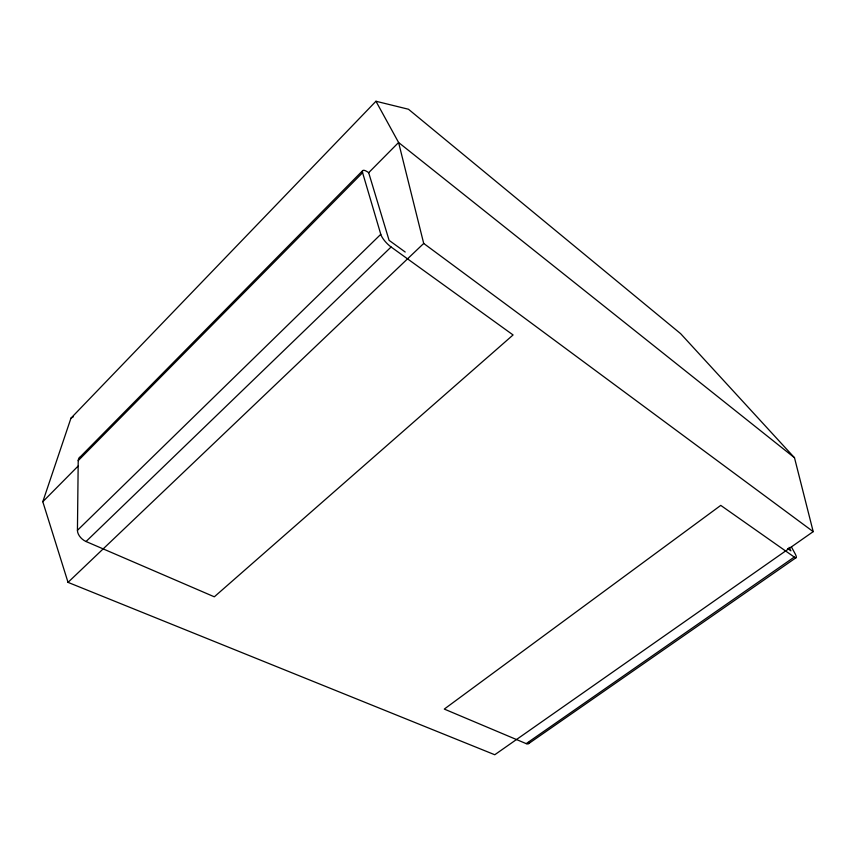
<?xml version="1.0" encoding="UTF-8"?>
<svg xmlns="http://www.w3.org/2000/svg" width="856" height="856" viewBox="0 0 856 856"><rect width="100%" height="100%" fill="white"/><g stroke="black" fill="none" stroke-linecap="round" stroke-linejoin="round"><path stroke-width="1.28" d="M375.955 101.254L408.473 109.247L680.648 333.68L794.496 457.746L813.2 531.64L494.768 754.746L68.031 582.369L42.8 501.723L70.962 418.177L375.955 101.254L398.586 142.492L368.679 172.687A11.524 3.274 46.1 0 0 362.591 172.687L380.781 234.319A11.781 3.627 46.6 0 0 391.096 246.999L513.076 334.953L214.321 596.814L86.039 541.516A10.154 6.26 42.6 0 1 77.436 530.335L78.217 460.624A10.026 5.757 41.6 0 1 80.646 457.008M79.341 457.789L362.773 170.547M78.217 460.624L362.591 172.687M42.8 501.723L78.142 466.049M77.436 530.335L380.781 234.319M86.039 541.516L391.096 246.999M68.031 582.369L423.709 243.446L398.586 142.492L794.496 457.746M794.272 557.063L720.763 505.393L444.285 709.078L526.194 743.629L794.272 557.063A8.581 1.915 52.5 0 0 795.181 553.853L791.383 546.856M528.74 743.543L796.176 557.609M70.962 418.177L73.295 416.861M787.67 548.546L790.901 550.836L789.029 547.369M405.209 252.028L389.095 240.343L368.679 172.687M423.709 243.446L813.2 531.64M529.275 742.73A7.693 3.488 56.3 0 1 526.194 743.629M529.479 741.553A7.693 3.488 56.3 0 1 529.415 742.184"/></g></svg>
